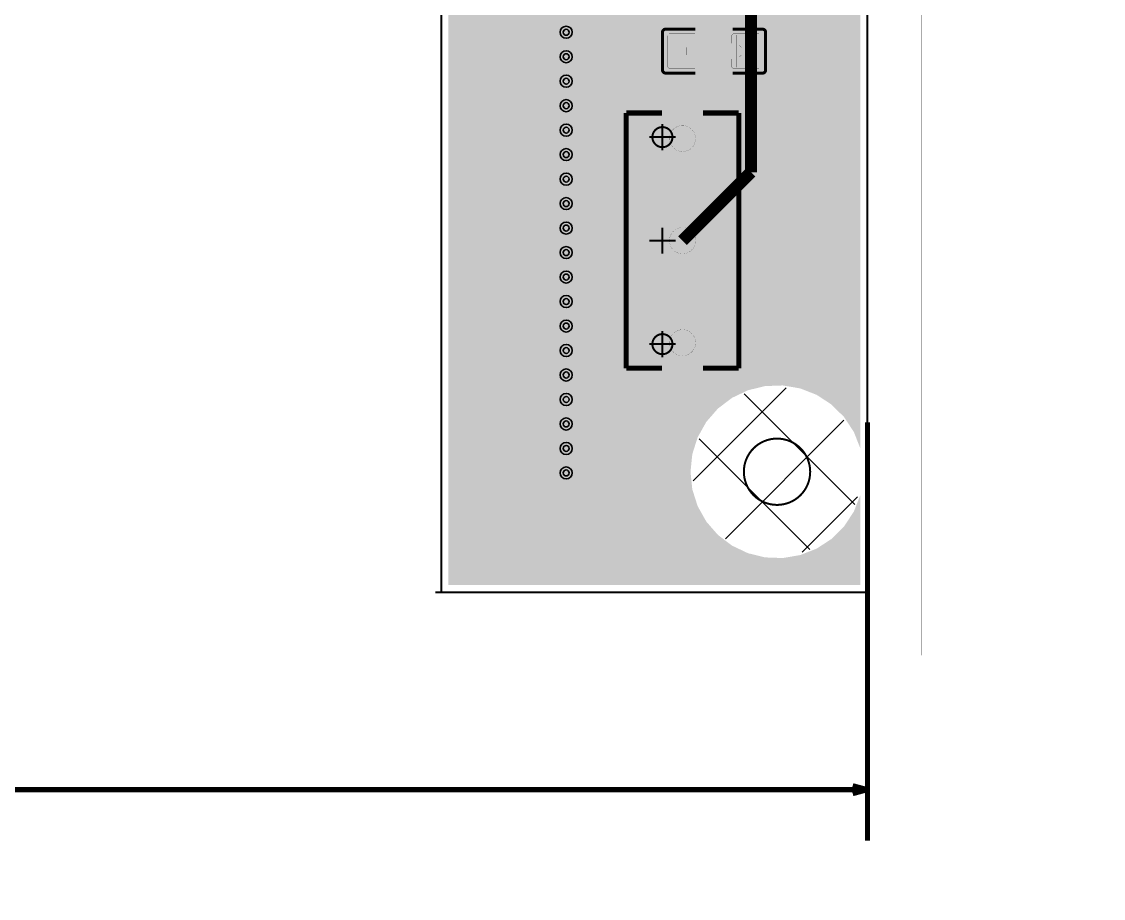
# Model space of a CAD drawing. Header units: millimetres. Extents: x -13 to 125, y -15 to 69.
# Drawn here: x 70.9 to 124.7, y -15.2 to 28.4 of the extents above; entities that cross this region are included whole.
import ezdxf

# ---------------------------------------------------------------- set-up
doc = ezdxf.new("R2010")
doc.units = ezdxf.units.MM
doc.header["$MEASUREMENT"] = 0
for name, color, linetype, true_color in [('Board-Outline-Layer', 7, 'Continuous', 0xff00ff), ('Bottom-Layer', 7, 'Continuous', 0x0000ff), ('Bottom-Paste-Mask-Layer', 7, 'Continuous', 0x800000), ('Bottom-Solder-Mask-Layer', 7, 'Continuous', 0xaa00ff), ('Document-Layer', 7, 'Continuous', 0x6464ff), ('Hole-Layer', 7, 'Continuous', 0x222222), ('Multi-Layer', 7, 'Continuous', 0xc0c0c0), ('Pin-Soldering-Layer', 7, 'Continuous', 0xcc9999), ('Top-Layer', 7, 'Continuous', 0xff0000), ('Top-Paste-Mask-Layer', 7, 'Continuous', 0x808080), ('Top-Silkscreen-Layer', 7, 'Continuous', 0xffcc00), ('Top-Solder-Mask-Layer', 7, 'Continuous', 0x800080)]:
    doc.layers.add(name, color=color, linetype=linetype, true_color=true_color)

msp = doc.modelspace()

# ---------------------------------------------------------------- hatches: boundary and pattern name
at = {"layer": 'Bottom-Layer'}
for points in [[(0.358, 0.358), (0.358, 4.828), (0.683, 4.011), (1.167, 3.277), (1.79, 2.656), (2.526, 2.175), (3.345, 1.854), (4.212, 1.705), (5.091, 1.737), (5.945, 1.946), (6.739, 2.324), (7.44, 2.856), (8.017, 3.52), (8.448, 4.287), (8.714, 5.125), (8.804, 6), (8.714, 6.875), (8.448, 7.713), (8.017, 8.48), (7.44, 9.144), (6.739, 9.676), (5.945, 10.054), (5.091, 10.263), (4.212, 10.295), (3.345, 10.146), (2.526, 9.825), (1.79, 9.344), (1.167, 8.723), (0.683, 7.989), (0.358, 7.172), (0.358, 59.642), (112.642, 59.642), (112.642, 7.171), (112.317, 7.988), (111.833, 8.723), (111.21, 9.344), (110.474, 9.825), (109.655, 10.146), (108.788, 10.294), (107.909, 10.263), (107.055, 10.054), (106.261, 9.676), (105.56, 9.144), (104.982, 8.48), (104.552, 7.713), (104.286, 6.875), (104.196, 6), (104.286, 5.125), (104.552, 4.287), (104.982, 3.52), (105.56, 2.856), (106.261, 2.324), (107.055, 1.946), (107.909, 1.737), (108.788, 1.706), (109.655, 1.854), (110.474, 2.175), (111.21, 2.656), (111.833, 3.277), (112.317, 4.012), (112.642, 4.829), (112.642, 0.358), (92.158, 0.358), (92.158, 40.3), (92.11, 40.479), (91.979, 40.61), (91.8, 40.658), (68.375, 40.658), (72.28, 44.564), (72.404, 44.682), (72.545, 44.807), (72.689, 44.924), (72.822, 45.021), (73.125, 45.325), (73.292, 45.72), (73.297, 46.15), (73.141, 46.549), (72.845, 46.861), (72.455, 47.039), (72.026, 47.056), (71.622, 46.911), (71.302, 46.625), (71.113, 46.239), (71.084, 45.811), (71.217, 45.403), (71.217, 45.399), (71.204, 45.372), (71.179, 45.335), (71.144, 45.292), (71.097, 45.242), (67.439, 41.584), (59.119, 41.584), (59.766, 42.196), (60.273, 42.928), (60.619, 43.749), (60.788, 44.623), (60.774, 45.514), (60.576, 46.382), (60.205, 47.192), (59.674, 47.907), (59.008, 48.498), (58.234, 48.94), (57.386, 49.212), (56.5, 49.304), (55.614, 49.212), (54.766, 48.94), (53.993, 48.498), (53.326, 47.907), (52.796, 47.192), (52.424, 46.382), (52.227, 45.514), (52.213, 44.623), (52.382, 43.749), (52.728, 42.928), (53.235, 42.196), (53.882, 41.584), (19.544, 41.584), (12.85, 48.278), (12.831, 48.298), (12.821, 48.311), (12.813, 48.324), (12.809, 48.33), (12.795, 48.369), (12.785, 48.414), (12.778, 48.475), (12.773, 48.555), (12.767, 48.715), (12.767, 48.736), (12.766, 48.757), (12.649, 49.22), (12.369, 49.607), (11.964, 49.861), (11.495, 49.946), (11.027, 49.85), (10.629, 49.587), (10.357, 49.195), (10.251, 48.73), (10.326, 48.258), (10.571, 47.849), (10.585, 47.833), (10.6, 47.818), (10.709, 47.7), (10.762, 47.64), (10.8, 47.592), (10.825, 47.553), (10.842, 47.515), (10.844, 47.508), (10.847, 47.494), (10.85, 47.477), (10.851, 47.45), (10.851, 28.581), (10.901, 28.329), (11.044, 28.116), (15.85, 23.31), (15.85, 9.737), (15.848, 9.71), (15.846, 9.693), (15.843, 9.679), (15.841, 9.672), (15.824, 9.634), (15.799, 9.595), (15.761, 9.547), (15.708, 9.487), (15.598, 9.369), (15.584, 9.354), (15.57, 9.338), (15.324, 8.926), (15.25, 8.453), (15.359, 7.985), (15.634, 7.593), (16.037, 7.332), (16.508, 7.241), (16.978, 7.332), (17.381, 7.593), (17.657, 7.985), (17.765, 8.453), (17.691, 8.926), (17.446, 9.338), (17.431, 9.354), (17.417, 9.369), (17.307, 9.487), (17.254, 9.547), (17.216, 9.595), (17.192, 9.634), (17.175, 9.672), (17.172, 9.679), (17.169, 9.693), (17.167, 9.71), (17.166, 9.737), (17.166, 23.582), (17.116, 23.834), (16.973, 24.048), (12.167, 28.854), (12.167, 47.099), (18.806, 40.46), (19.019, 40.318), (19.271, 40.268), (20.842, 40.268), (20.842, 0.358)], [(102.401, 22.58, 1), (105.2, 22.58, 1)], [(103.8, 15.742), (104.343, 15.828), (104.833, 16.078), (105.222, 16.467), (105.472, 16.957), (105.558, 17.5), (105.472, 18.043), (105.222, 18.533), (104.833, 18.922), (104.343, 19.172), (103.8, 19.258), (103.257, 19.172), (102.767, 18.922), (102.378, 18.533), (102.129, 18.043), (102.043, 17.5), (102.129, 16.957), (102.378, 16.467), (102.767, 16.078), (103.257, 15.828)], [(102.401, 17.5, 1), (105.2, 17.5, 1)], [(102.401, 12.42, 1), (105.2, 12.42, 1)]]:
    msp.add_hatch(color=256, dxfattribs=at).paths.add_polyline_path(points)
at = {"layer": 'Bottom-Paste-Mask-Layer'}
for points in [[(102.401, 22.58, 1), (105.2, 22.58, 1)], [(102.401, 17.5, 1), (105.2, 17.5, 1)], [(102.401, 12.42, 1), (105.2, 12.42, 1)]]:
    msp.add_hatch(color=256, dxfattribs=at).paths.add_polyline_path(points)
at = {"layer": 'Bottom-Solder-Mask-Layer'}
for points in [[(102.35, 22.58, 1), (105.251, 22.58, 1)], [(102.35, 17.5, 1), (105.251, 17.5, 1)], [(102.35, 12.42, 1), (105.251, 12.42, 1)]]:
    msp.add_hatch(color=256, dxfattribs=at).paths.add_polyline_path(points)
at = {"layer": 'Hole-Layer'}
for points in [[(103.3, 22.58, 1), (104.3, 22.58, 1)], [(103.3, 17.5, 1), (104.3, 17.5, 1)], [(103.3, 12.42, 1), (104.3, 12.42, 1)]]:
    msp.add_hatch(color=256, dxfattribs=at).paths.add_polyline_path(points)
at = {"layer": 'Multi-Layer'}
for points in [[(102.401, 22.58, 1), (105.2, 22.58, 1)], [(102.401, 22.58, 1), (105.2, 22.58, 1)], [(102.401, 22.58, 1), (105.2, 22.58, 1)], [(102.401, 17.5, 1), (105.2, 17.5, 1)], [(102.401, 17.5, 1), (105.2, 17.5, 1)], [(102.401, 17.5, 1), (105.2, 17.5, 1)], [(102.401, 12.42, 1), (105.2, 12.42, 1)], [(102.401, 12.42, 1), (105.2, 12.42, 1)], [(102.401, 12.42, 1), (105.2, 12.42, 1)]]:
    msp.add_hatch(color=256, dxfattribs=at).paths.add_polyline_path(points)
h = msp.add_hatch(dxfattribs=at)
h.set_pattern_fill('ANSI37', color=256, style=0)
h.set_pattern_definition([(45, (0, 0), (-2.24506, 2.24506), []), (135, (0, 0), (-2.24506, -2.24506), [])])
h.paths.add_polyline_path([(104.3, 6, 1), (112.7, 6, 1)])
at = {"layer": 'Pin-Soldering-Layer'}
for points in [[(103.768, 26.128), (103.768, 27.728), (104.268, 27.728), (104.268, 26.128)], [(106.968, 26.128), (106.968, 27.728), (106.468, 27.728), (106.468, 26.128)], [(103.15, 22.58, 1), (104.45, 22.58, 1)], [(103.15, 17.5, 1), (104.45, 17.5, 1)], [(103.15, 12.42, 1), (104.45, 12.42, 1)]]:
    msp.add_hatch(color=256, dxfattribs=at).paths.add_polyline_path(points)
at = {"layer": 'Top-Layer'}
for points in [[(0.358, 0.358), (0.358, 4.828), (0.683, 4.011), (1.167, 3.277), (1.79, 2.656), (2.526, 2.175), (3.345, 1.854), (4.212, 1.705), (5.091, 1.737), (5.945, 1.946), (6.739, 2.324), (7.44, 2.856), (8.017, 3.52), (8.448, 4.287), (8.714, 5.125), (8.804, 6), (8.714, 6.875), (8.448, 7.713), (8.017, 8.48), (7.44, 9.144), (6.739, 9.676), (5.945, 10.054), (5.091, 10.263), (4.212, 10.295), (3.345, 10.146), (2.526, 9.825), (1.79, 9.344), (1.167, 8.723), (0.683, 7.989), (0.358, 7.172), (0.358, 59.642), (112.642, 59.642), (112.642, 7.171), (112.317, 7.988), (111.833, 8.723), (111.21, 9.344), (110.474, 9.825), (109.655, 10.146), (108.788, 10.294), (107.909, 10.263), (107.055, 10.054), (106.261, 9.676), (105.56, 9.144), (104.982, 8.48), (104.552, 7.713), (104.286, 6.875), (104.196, 6), (104.286, 5.125), (104.552, 4.287), (104.982, 3.52), (105.56, 2.856), (106.261, 2.324), (107.055, 1.946), (107.909, 1.737), (108.788, 1.706), (109.655, 1.854), (110.474, 2.175), (111.21, 2.656), (111.833, 3.277), (112.317, 4.012), (112.642, 4.829), (112.642, 0.358), (92.158, 0.358), (92.158, 40.3), (92.11, 40.479), (91.979, 40.61), (91.8, 40.658), (72.2, 40.658), (74.297, 42.755), (74.467, 43.05), (74.467, 43.391), (74.297, 43.686), (74.002, 43.856), (73.661, 43.856), (73.366, 43.686), (71.241, 41.561), (59.088, 41.561), (59.743, 42.169), (60.257, 42.9), (60.61, 43.721), (60.786, 44.598), (60.776, 45.492), (60.583, 46.364), (60.213, 47.178), (59.683, 47.898), (59.016, 48.493), (58.24, 48.937), (57.389, 49.211), (56.5, 49.304), (55.611, 49.211), (54.761, 48.937), (53.985, 48.493), (53.318, 47.898), (52.788, 47.178), (52.418, 46.364), (52.224, 45.492), (52.215, 44.598), (52.391, 43.721), (52.743, 42.9), (53.258, 42.169), (53.913, 41.561), (18.507, 41.561), (18.09, 41.978), (17.917, 42.32), (17.858, 42.698), (17.858, 43.339), (17.839, 43.453), (17.784, 43.556), (17.743, 43.614), (17.706, 43.674), (17.743, 43.734), (17.784, 43.792), (17.839, 43.895), (17.858, 44.009), (17.858, 45.71), (17.81, 45.889), (17.679, 46.02), (17.5, 46.068), (17.39, 46.068), (17.224, 46.317), (17.166, 46.61), (17.166, 46.887), (17.228, 47.189), (17.403, 47.442), (17.593, 47.571), (17.666, 47.787), (17.666, 49.588), (17.618, 49.767), (17.487, 49.898), (17.308, 49.946), (15.708, 49.946), (15.528, 49.898), (15.397, 49.767), (15.349, 49.588), (15.349, 47.787), (15.423, 47.571), (15.612, 47.442), (15.788, 47.189), (15.85, 46.887), (15.85, 45.248), (15.871, 45.081), (15.934, 44.925), (15.934, 44.009), (15.953, 43.895), (16.007, 43.792), (16.048, 43.734), (16.086, 43.674), (16.048, 43.614), (16.007, 43.556), (15.953, 43.453), (15.934, 43.339), (15.934, 41.638), (15.953, 41.523), (16.007, 41.421), (16.178, 41.098), (16.238, 40.738), (16.238, 23.135), (11.469, 18.367), (11.326, 18.153), (11.276, 17.901), (11.276, 10.3), (11.218, 10.006), (11.052, 9.758), (10.709, 9.758), (10.53, 9.71), (10.399, 9.579), (10.351, 9.4), (10.351, 7.599), (10.399, 7.42), (10.53, 7.289), (10.709, 7.241), (12.309, 7.241), (12.488, 7.289), (12.619, 7.42), (12.667, 7.599), (12.667, 9.4), (12.666, 9.429), (12.662, 9.459), (12.61, 9.878), (12.592, 10.3), (12.592, 17.629), (17.361, 22.397), (17.504, 22.611), (17.554, 22.863), (17.554, 40.652), (17.769, 40.437), (17.983, 40.295), (18.235, 40.244), (20.842, 40.244), (20.842, 0.358)], [(95.651, 48.954), (95.438, 49.097), (95.186, 49.147), (73.251, 49.147), (73.218, 49.15), (73.194, 49.155), (73.163, 49.167), (73.125, 49.186), (73.083, 49.212), (73.04, 49.242), (72.937, 49.328), (72.57, 49.544), (72.149, 49.608), (71.735, 49.51), (71.387, 49.264), (71.156, 48.907), (71.075, 48.489), (71.156, 48.071), (71.387, 47.713), (71.735, 47.468), (72.149, 47.37), (72.57, 47.433), (72.937, 47.649), (73.04, 47.736), (73.083, 47.766), (73.125, 47.792), (73.163, 47.811), (73.194, 47.822), (73.218, 47.828), (73.251, 47.831), (76.703, 47.831), (76.793, 47.826), (76.894, 47.818), (76.904, 47.817), (76.913, 47.816), (76.95, 47.816), (76.987, 47.817), (76.995, 47.818), (77.003, 47.818), (77.091, 47.826), (77.182, 47.831), (94.913, 47.831), (102.472, 40.271), (102.686, 40.129), (102.938, 40.079), (106.147, 40.079), (106.18, 40.076), (106.205, 40.07), (106.236, 40.059), (106.273, 40.04), (106.315, 40.014), (106.358, 39.983), (106.408, 39.942), (106.45, 39.892), (106.48, 39.849), (106.506, 39.807), (106.525, 39.769), (106.537, 39.738), (106.542, 39.714), (106.545, 39.681), (106.545, 30.974), (106.492, 30.607), (106.336, 30.269), (106.293, 30.176), (106.278, 30.074), (106.278, 28.974), (106.293, 28.873), (106.336, 28.779), (106.43, 28.608), (106.497, 28.425), (106.423, 28.278), (106.321, 28.151), (106.218, 28.151), (106.039, 28.103), (105.907, 27.971), (105.86, 27.792), (105.86, 26.064), (105.907, 25.885), (106.039, 25.754), (106.218, 25.706), (106.321, 25.706), (106.487, 25.458), (106.545, 25.164), (106.545, 21.175), (104.693, 19.323), (104.639, 19.274), (104.599, 19.244), (104.568, 19.226), (104.542, 19.215), (104.517, 19.208), (104.49, 19.203), (104.456, 19.201), (104.416, 19.203), (104.291, 19.216), (104.14, 19.236), (104.133, 19.237), (104.125, 19.238), (103.951, 19.254), (103.94, 19.255), (103.929, 19.255), (103.834, 19.258), (103.824, 19.258), (103.814, 19.258), (103.8, 19.258), (103.22, 19.159), (102.704, 18.874), (102.312, 18.435), (102.087, 17.891), (102.054, 17.303), (102.217, 16.737), (102.557, 16.257), (103.038, 15.916), (103.603, 15.753), (104.191, 15.786), (104.735, 16.012), (105.174, 16.404), (105.459, 16.919), (105.558, 17.5), (105.558, 17.514), (105.558, 17.524), (105.558, 17.534), (105.556, 17.628), (105.555, 17.64), (105.554, 17.651), (105.538, 17.825), (105.537, 17.832), (105.536, 17.84), (105.516, 17.991), (105.503, 18.116), (105.502, 18.156), (105.503, 18.19), (105.508, 18.217), (105.515, 18.241), (105.526, 18.268), (105.545, 18.299), (105.574, 18.339), (105.624, 18.393), (107.668, 20.437), (107.811, 20.651), (107.861, 20.903), (107.861, 25.164), (107.903, 25.548), (108.027, 25.913), (108.052, 25.987), (108.061, 26.064), (108.061, 27.792), (108.052, 27.87), (108.027, 27.944), (107.938, 28.175), (107.883, 28.417), (107.921, 28.646), (107.979, 28.87), (107.991, 28.922), (107.995, 28.974), (107.995, 30.074), (107.991, 30.127), (107.979, 30.178), (107.891, 30.572), (107.861, 30.974), (107.861, 39.681), (107.864, 39.714), (107.869, 39.738), (107.881, 39.769), (107.9, 39.807), (107.926, 39.849), (107.956, 39.892), (108.043, 39.995), (108.257, 40.357), (108.323, 40.771), (108.231, 41.181), (107.995, 41.529), (107.648, 41.765), (107.238, 41.856), (106.823, 41.79), (106.461, 41.576), (106.358, 41.49), (106.315, 41.46), (106.273, 41.434), (106.236, 41.415), (106.205, 41.403), (106.18, 41.398), (106.147, 41.395), (103.21, 41.395)], [(103.032, 26.064), (103.032, 27.792), (104.517, 27.792), (104.517, 26.064)], [(106.218, 26.064), (106.218, 27.792), (107.703, 27.792), (107.703, 26.064)], [(102.401, 22.58, 1), (105.2, 22.58, 1)], [(102.401, 17.5, 1), (105.2, 17.5, 1)], [(102.401, 12.42, 1), (105.2, 12.42, 1)]]:
    msp.add_hatch(color=256, dxfattribs=at).paths.add_polyline_path(points)
at = {"layer": 'Top-Paste-Mask-Layer'}
for points in [[(104.518, 26.164), (104.518, 26.535), (104.418, 26.635), (104.113, 26.635), (104.013, 26.735), (104.013, 27.122), (104.113, 27.222), (104.418, 27.222), (104.518, 27.322), (104.518, 27.692), (104.418, 27.792), (103.133, 27.792), (103.033, 27.692), (103.033, 26.164), (103.133, 26.064), (104.418, 26.064)], [(106.218, 26.164), (106.218, 26.535), (106.318, 26.635), (106.622, 26.635), (106.722, 26.735), (106.722, 27.122), (106.622, 27.222), (106.318, 27.222), (106.218, 27.322), (106.218, 27.692), (106.318, 27.792), (107.603, 27.792), (107.703, 27.692), (107.703, 26.164), (107.603, 26.064), (106.318, 26.064)], [(102.401, 22.58, 1), (105.2, 22.58, 1)], [(102.401, 17.5, 1), (105.2, 17.5, 1)], [(102.401, 12.42, 1), (105.2, 12.42, 1)]]:
    msp.add_hatch(color=256, dxfattribs=at).paths.add_polyline_path(points)
at = {"layer": 'Top-Solder-Mask-Layer'}
for points in [[(102.982, 26.014), (102.982, 27.843), (104.568, 27.843), (104.568, 26.014)], [(106.167, 26.014), (106.167, 27.843), (107.753, 27.843), (107.753, 26.014)], [(102.35, 22.58, 1), (105.251, 22.58, 1)], [(102.35, 17.5, 1), (105.251, 17.5, 1)], [(102.35, 12.42, 1), (105.251, 12.42, 1)]]:
    msp.add_hatch(color=256, dxfattribs=at).paths.add_polyline_path(points)

# ---------------------------------------------------------------- linework, layer by layer
at = {"layer": 'Board-Outline-Layer', "const_width": 0.1}
for points in [[(113, 0), (113, 60)], [(91.8, 40.3), (91.8, 0)], [(113, 0), (91.5, 0)]]:
    msp.add_lwpolyline(points, dxfattribs=at)
msp.add_lwpolyline([(106.85, 6, 1), (110.15, 6), (110.15, 6, 1), (106.85, 6)], format="xyb", dxfattribs=at)
at = {"layer": 'Bottom-Layer', "const_width": 0.00508}
msp.add_lwpolyline([(-4.047, -3.139), (-4.047, 63.825), (115.703, 63.825), (115.703, -3.139)], close=True, dxfattribs=at)
at = {"layer": 'Document-Layer', "const_width": 0.254}
for points in [[(113, 8.458), (113, -12.36)], [(113, -9.82), (112.264, -9.623)], [(62.795, -9.82), (113, -9.82)], [(113, -9.82), (112.264, -10.017)]]:
    msp.add_lwpolyline(points, dxfattribs=at)
at = {"layer": 'Hole-Layer'}
for points in [[(97.863, 27.87, 1), (98.163, 27.87), (98.163, 27.87, 1), (97.863, 27.87)], [(97.863, 26.652, 1), (98.163, 26.652), (98.163, 26.652, 1), (97.863, 26.652)], [(97.863, 25.434, 1), (98.163, 25.434), (98.163, 25.434, 1), (97.863, 25.434)], [(97.863, 24.215, 1), (98.163, 24.215), (98.163, 24.215, 1), (97.863, 24.215)], [(97.863, 22.997, 1), (98.163, 22.997), (98.163, 22.997, 1), (97.863, 22.997)], [(97.863, 21.779, 1), (98.163, 21.779), (98.163, 21.779, 1), (97.863, 21.779)], [(97.863, 20.56, 1), (98.163, 20.56), (98.163, 20.56, 1), (97.863, 20.56)], [(97.863, 19.342, 1), (98.163, 19.342), (98.163, 19.342, 1), (97.863, 19.342)], [(97.863, 18.124, 1), (98.163, 18.124), (98.163, 18.124, 1), (97.863, 18.124)], [(97.863, 16.905, 1), (98.163, 16.905), (98.163, 16.905, 1), (97.863, 16.905)], [(97.863, 15.687, 1), (98.163, 15.687), (98.163, 15.687, 1), (97.863, 15.687)], [(97.863, 14.469, 1), (98.163, 14.469), (98.163, 14.469, 1), (97.863, 14.469)], [(97.863, 13.25, 1), (98.163, 13.25), (98.163, 13.25, 1), (97.863, 13.25)], [(97.863, 12.032, 1), (98.163, 12.032), (98.163, 12.032, 1), (97.863, 12.032)], [(97.863, 10.814, 1), (98.163, 10.814), (98.163, 10.814, 1), (97.863, 10.814)], [(97.863, 9.595, 1), (98.163, 9.595), (98.163, 9.595, 1), (97.863, 9.595)], [(97.863, 8.377, 1), (98.163, 8.377), (98.163, 8.377, 1), (97.863, 8.377)], [(97.863, 7.159, 1), (98.163, 7.159), (98.163, 7.159, 1), (97.863, 7.159)], [(97.863, 5.94, 1), (98.163, 5.94), (98.163, 5.94, 1), (97.863, 5.94)]]:
    msp.add_lwpolyline(points, format="xyb", dxfattribs=at)
at = {"layer": 'Multi-Layer'}
for points in [[(97.713, 27.87, 1), (98.313, 27.87), (98.313, 27.87, 1), (97.713, 27.87)], [(97.713, 26.652, 1), (98.313, 26.652), (98.313, 26.652, 1), (97.713, 26.652)], [(97.713, 25.434, 1), (98.313, 25.434), (98.313, 25.434, 1), (97.713, 25.434)], [(97.713, 24.215, 1), (98.313, 24.215), (98.313, 24.215, 1), (97.713, 24.215)], [(97.713, 22.997, 1), (98.313, 22.997), (98.313, 22.997, 1), (97.713, 22.997)], [(97.713, 21.779, 1), (98.313, 21.779), (98.313, 21.779, 1), (97.713, 21.779)], [(97.713, 20.56, 1), (98.313, 20.56), (98.313, 20.56, 1), (97.713, 20.56)], [(97.713, 19.342, 1), (98.313, 19.342), (98.313, 19.342, 1), (97.713, 19.342)], [(97.713, 18.124, 1), (98.313, 18.124), (98.313, 18.124, 1), (97.713, 18.124)], [(97.713, 16.905, 1), (98.313, 16.905), (98.313, 16.905, 1), (97.713, 16.905)], [(97.713, 15.687, 1), (98.313, 15.687), (98.313, 15.687, 1), (97.713, 15.687)], [(97.713, 14.469, 1), (98.313, 14.469), (98.313, 14.469, 1), (97.713, 14.469)], [(97.713, 13.25, 1), (98.313, 13.25), (98.313, 13.25, 1), (97.713, 13.25)], [(97.713, 12.032, 1), (98.313, 12.032), (98.313, 12.032, 1), (97.713, 12.032)], [(97.713, 10.814, 1), (98.313, 10.814), (98.313, 10.814, 1), (97.713, 10.814)], [(97.713, 9.595, 1), (98.313, 9.595), (98.313, 9.595, 1), (97.713, 9.595)], [(97.713, 8.377, 1), (98.313, 8.377), (98.313, 8.377, 1), (97.713, 8.377)], [(97.713, 7.159, 1), (98.313, 7.159), (98.313, 7.159, 1), (97.713, 7.159)], [(97.713, 5.94, 1), (98.313, 5.94), (98.313, 5.94, 1), (97.713, 5.94)]]:
    msp.add_lwpolyline(points, format="xyb", dxfattribs=at)
at = {"layer": 'Pin-Soldering-Layer', "const_width": 0.00508}
for points in [[(103.768, 26.128), (103.768, 27.728), (104.268, 27.728), (104.268, 26.128)], [(106.968, 26.128), (106.968, 27.728), (106.468, 27.728), (106.468, 26.128)]]:
    msp.add_lwpolyline(points, close=True, dxfattribs=at)
for points in [[(103.15, 22.58, 1), (104.45, 22.58), (104.45, 22.58, 1), (103.15, 22.58)], [(103.15, 17.5, 1), (104.45, 17.5), (104.45, 17.5, 1), (103.15, 17.5)], [(103.15, 12.42, 1), (104.45, 12.42), (104.45, 12.42, 1), (103.15, 12.42)]]:
    msp.add_lwpolyline(points, format="xyb", dxfattribs=at)
at = {"layer": 'Top-Layer', "const_width": 0.00508}
msp.add_lwpolyline([(-12.258, -15.226), (-12.258, 69.486), (124.73, 69.486), (124.73, -15.226)], close=True, dxfattribs=at)
at = {"layer": 'Top-Layer', "const_width": 0.6}
for points in [[(107.203, 40.737), (107.203, 20.903)], [(107.203, 20.903), (103.8, 17.5)]]:
    msp.add_lwpolyline(points, dxfattribs=at)
at = {"layer": 'Top-Paste-Mask-Layer', "const_width": 0.00508}
for points in [[(104.518, 26.164), (104.518, 26.535), (104.418, 26.635), (104.113, 26.635), (104.013, 26.735), (104.013, 27.122), (104.113, 27.222), (104.418, 27.222), (104.518, 27.322), (104.518, 27.692), (104.418, 27.792), (103.133, 27.792), (103.033, 27.692), (103.033, 26.164), (103.133, 26.064), (104.418, 26.064)], [(106.218, 26.164), (106.218, 26.535), (106.318, 26.635), (106.622, 26.635), (106.722, 26.735), (106.722, 27.122), (106.622, 27.222), (106.318, 27.222), (106.218, 27.322), (106.218, 27.692), (106.318, 27.792), (107.603, 27.792), (107.703, 27.692), (107.703, 26.164), (107.603, 26.064), (106.318, 26.064)]]:
    msp.add_lwpolyline(points, close=True, dxfattribs=at)
at = {"layer": 'Top-Silkscreen-Layer'}
for points, const_width in [([(102.804, 27.869, -0.414), (102.956, 28.021)], 0.152), ([(102.804, 27.869, -0.414), (102.956, 28.021)], 0.152), ([(107.931, 27.869, 0.414), (107.779, 28.021)], 0.152), ([(107.931, 27.869, 0.414), (107.779, 28.021)], 0.152), ([(102.956, 25.836, -0.414), (102.804, 25.988)], 0.152), ([(102.956, 25.836, -0.414), (102.804, 25.988)], 0.152), ([(107.779, 25.836, 0.414), (107.931, 25.988)], 0.152), ([(107.779, 25.836, 0.414), (107.931, 25.988)], 0.152), ([(102.3, 22.65, 1), (103.3, 22.65), (103.3, 22.65, 1), (102.3, 22.65)], 0.1), ([(102.3, 12.35, 1), (103.3, 12.35), (103.3, 12.35, 1), (102.3, 12.35)], 0.1)]:
    msp.add_lwpolyline(points, format="xyb", dxfattribs=dict(at, const_width=const_width))
for points, const_width in [([(102.956, 28.021), (104.441, 28.021)], 0.152), ([(102.956, 28.021), (104.441, 28.021)], 0.152), ([(107.779, 28.021), (106.294, 28.021)], 0.152), ([(107.779, 28.021), (106.294, 28.021)], 0.152), ([(102.804, 25.988), (102.804, 27.869)], 0.152), ([(102.804, 25.988), (102.804, 27.869)], 0.152), ([(107.931, 25.988), (107.931, 27.869)], 0.152), ([(107.931, 25.988), (107.931, 27.869)], 0.152), ([(104.441, 25.836), (102.956, 25.836)], 0.152), ([(104.441, 25.836), (102.956, 25.836)], 0.152), ([(106.294, 25.836), (107.779, 25.836)], 0.152), ([(106.294, 25.836), (107.779, 25.836)], 0.152), ([(101.001, 11.15), (101.001, 23.85)], 0.254), ([(101.001, 23.85), (102.779, 23.85)], 0.254), ([(101.001, 11.15), (101.001, 23.85)], 0.254), ([(101.001, 23.85), (102.779, 23.85)], 0.254), ([(104.821, 23.85), (106.599, 23.85)], 0.254), ([(104.821, 23.85), (106.599, 23.85)], 0.254), ([(106.599, 11.15), (106.599, 23.85)], 0.254), ([(106.599, 11.15), (106.599, 23.85)], 0.254), ([(102.8, 22), (102.8, 23.3)], 0.1), ([(103.45, 22.65), (102.15, 22.65)], 0.1), ([(102.8, 16.85), (102.8, 18.15)], 0.1), ([(103.45, 17.5), (102.15, 17.5)], 0.1), ([(102.8, 11.7), (102.8, 13)], 0.1), ([(103.45, 12.35), (102.15, 12.35)], 0.1), ([(101.001, 11.15), (102.779, 11.15)], 0.254), ([(101.001, 11.15), (102.779, 11.15)], 0.254), ([(104.821, 11.15), (106.599, 11.15)], 0.254), ([(104.821, 11.15), (106.599, 11.15)], 0.254)]:
    msp.add_lwpolyline(points, dxfattribs=dict(at, const_width=const_width))

doc.saveas('drawing.dxf')
